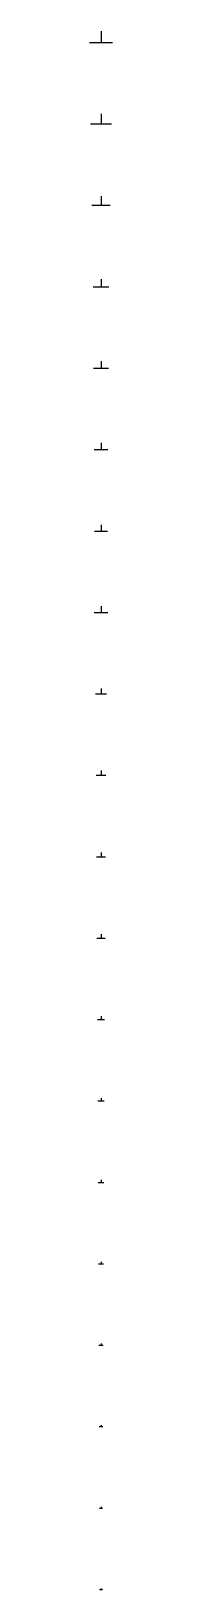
# Model space of a CAD drawing. Header units: metres. Extents: x 2544 to 3456, y 0 to 61257.
import ezdxf

# ---------------------------------------------------------------- set-up
doc = ezdxf.new("R2010")
doc.units = ezdxf.units.M

# ---------------------------------------------------------------- blocks, each defined once
blk = doc.blocks.new('ba31ae21-ca84-4aaf-ac71-eb997065af8b_3')
at = {"linetype": 'Continuous'}
for points in [[(54, 0), (0, 0), (-54, 0)], [(0, 54), (0, 0)]]:
    blk.add_lwpolyline(points, dxfattribs=at)
blk = doc.blocks.new('4bf77c01-3c99-49a7-a094-3584ce051fff_3')
at = {"linetype": 'Continuous'}
for points in [[(61, 0), (0, 0), (-61, 0)], [(0, 60.5), (0, 0)]]:
    blk.add_lwpolyline(points, dxfattribs=at)
blk = doc.blocks.new('b6f1418e-83a4-4856-8414-919608a8e667_3')
at = {"linetype": 'Continuous'}
for points in [[(69.5, 0), (0, 0), (-69.5, 0)], [(0, 67), (0, 0)]]:
    blk.add_lwpolyline(points, dxfattribs=at)
blk = doc.blocks.new('50424666-4a43-4a3f-8cb3-5979d2a0e3b4_3')
at = {"linetype": 'Continuous'}
for points in [[(82.5, 0), (0, 0), (-82.5, 0)], [(0, 82), (0, 0)]]:
    blk.add_lwpolyline(points, dxfattribs=at)
blk = doc.blocks.new('20edeee8-2c08-4200-a687-43861063480f_3')
at = {"linetype": 'Continuous'}
for points in [[(92, 0), (0, 0), (-92, 0)], [(0, 92), (0, 0)]]:
    blk.add_lwpolyline(points, dxfattribs=at)
blk = doc.blocks.new('afb87805-cbfb-452b-8177-2d4fab347238_3')
at = {"linetype": 'Continuous'}
for points in [[(115, 0), (0, 0), (-115, 0)], [(0, 118.5), (0, 0)]]:
    blk.add_lwpolyline(points, dxfattribs=at)
blk = doc.blocks.new('3328a86e-ad21-4475-9850-4e9f3cb40a2d_3')
at = {"linetype": 'Continuous'}
for points in [[(124, 0), (0, 0), (-124, 0)], [(0, 122.5), (0, 0)]]:
    blk.add_lwpolyline(points, dxfattribs=at)
blk = doc.blocks.new('15ab76bc-d10d-49cb-b3f8-dcec6acd63e4_3')
at = {"linetype": 'Continuous'}
for points in [[(140, 0), (0, 0), (-140, 0)], [(0, 139), (0, 0)]]:
    blk.add_lwpolyline(points, dxfattribs=at)
blk = doc.blocks.new('e2a35b9d-05b1-4188-b2a5-2bab258db6d6_3')
at = {"linetype": 'Continuous'}
for points in [[(165, 0), (0, 0), (-165, 0)], [(0, 167), (0, 0)]]:
    blk.add_lwpolyline(points, dxfattribs=at)
blk = doc.blocks.new('7c861e00-6ec3-4a05-b9cc-4b192568b45c_3')
at = {"linetype": 'Continuous'}
for points in [[(175, 0), (0, 0), (-175, 0)], [(0, 176.5), (0, 0)]]:
    blk.add_lwpolyline(points, dxfattribs=at)
blk = doc.blocks.new('0a41f58d-dff4-4297-977e-8e217084aecf_3')
at = {"linetype": 'Continuous'}
for points in [[(195, 0), (0, 0), (-195, 0)], [(0, 200), (0, 0)]]:
    blk.add_lwpolyline(points, dxfattribs=at)
blk = doc.blocks.new('466d0d80-cb5e-4805-a8b7-c982492f2f15_3')
at = {"linetype": 'Continuous'}
for points in [[(220, 0), (0, 0), (-220, 0)], [(0, 224), (0, 0)]]:
    blk.add_lwpolyline(points, dxfattribs=at)
blk = doc.blocks.new('af81055e-cb85-46ac-ba8a-9144ca5b60d2_3')
at = {"linetype": 'Continuous'}
for points in [[(264, 0), (0, 0), (-264, 0)], [(0, 260), (0, 0)]]:
    blk.add_lwpolyline(points, dxfattribs=at)
blk = doc.blocks.new('4dee9131-cd02-401d-ac4b-615d36f83ff4_3')
at = {"linetype": 'Continuous'}
for points in [[(252.5, 0), (0, 0), (-252.5, 0)], [(0, 253), (0, 0)]]:
    blk.add_lwpolyline(points, dxfattribs=at)
blk = doc.blocks.new('78c43858-966c-4135-b124-0a5a6f2edbd4_3')
at = {"linetype": 'Continuous'}
for points in [[(271.5, 0), (0, 0), (-271.5, 0)], [(0, 280.5), (0, 0)]]:
    blk.add_lwpolyline(points, dxfattribs=at)
blk = doc.blocks.new('f7513d74-9bfc-4d1e-99d2-56573e7176a1_3')
at = {"linetype": 'Continuous'}
for points in [[(291, 0), (0, 0), (-291, 0)], [(0, 291), (0, 0)]]:
    blk.add_lwpolyline(points, dxfattribs=at)
blk = doc.blocks.new('1a87d886-f74b-4c08-b053-f59b59ed8516_3')
at = {"linetype": 'Continuous'}
for points in [[(311, 0), (0, 0), (-311, 0)], [(0, 312), (0, 0)]]:
    blk.add_lwpolyline(points, dxfattribs=at)
blk = doc.blocks.new('e30e4b23-ba20-4ed3-913b-f2db5ca9267d_3')
at = {"linetype": 'Continuous'}
for points in [[(356, 0), (0, 0), (-356, 0)], [(0, 366.5), (0, 0)]]:
    blk.add_lwpolyline(points, dxfattribs=at)
blk = doc.blocks.new('76c51ff7-a069-4d11-b0af-f2f8b18a481f_3')
at = {"linetype": 'Continuous'}
for points in [[(414.5, 0), (0, 0), (-414.5, 0)], [(0, 414.5), (0, 0)]]:
    blk.add_lwpolyline(points, dxfattribs=at)
blk = doc.blocks.new('ba1ecc65-cbdf-4435-a9c1-15f8569117bf_3')
at = {"linetype": 'Continuous'}
for points in [[(456.5, 0), (0, 0), (-456.5, 0)], [(0, 457), (0, 0)]]:
    blk.add_lwpolyline(points, dxfattribs=at)

msp = doc.modelspace()

# ---------------------------------------------------------------- block references
at = {"linetype": 'Continuous'}
for name, p in [('ba1ecc65-cbdf-4435-a9c1-15f8569117bf_3', (3000, 60800)), ('76c51ff7-a069-4d11-b0af-f2f8b18a481f_3', (3000, 57600)), ('e30e4b23-ba20-4ed3-913b-f2db5ca9267d_3', (3000, 54400)), ('1a87d886-f74b-4c08-b053-f59b59ed8516_3', (3000, 51200)), ('f7513d74-9bfc-4d1e-99d2-56573e7176a1_3', (3000, 48000)), ('78c43858-966c-4135-b124-0a5a6f2edbd4_3', (3000, 44800)), ('4dee9131-cd02-401d-ac4b-615d36f83ff4_3', (3000, 41600)), ('af81055e-cb85-46ac-ba8a-9144ca5b60d2_3', (3000, 38400)), ('466d0d80-cb5e-4805-a8b7-c982492f2f15_3', (3000, 35200)), ('0a41f58d-dff4-4297-977e-8e217084aecf_3', (3000, 32000)), ('7c861e00-6ec3-4a05-b9cc-4b192568b45c_3', (3000, 28800)), ('e2a35b9d-05b1-4188-b2a5-2bab258db6d6_3', (3000, 25600)), ('15ab76bc-d10d-49cb-b3f8-dcec6acd63e4_3', (3000, 22400)), ('3328a86e-ad21-4475-9850-4e9f3cb40a2d_3', (3000, 19200)), ('afb87805-cbfb-452b-8177-2d4fab347238_3', (3000, 16000)), ('20edeee8-2c08-4200-a687-43861063480f_3', (3000, 12800)), ('50424666-4a43-4a3f-8cb3-5979d2a0e3b4_3', (3000, 9600)), ('b6f1418e-83a4-4856-8414-919608a8e667_3', (3000, 6400)), ('4bf77c01-3c99-49a7-a094-3584ce051fff_3', (3000, 3200)), ('ba31ae21-ca84-4aaf-ac71-eb997065af8b_3', (3000, 0))]:
    msp.add_blockref(name, p, dxfattribs=at)

doc.saveas('drawing.dxf')
